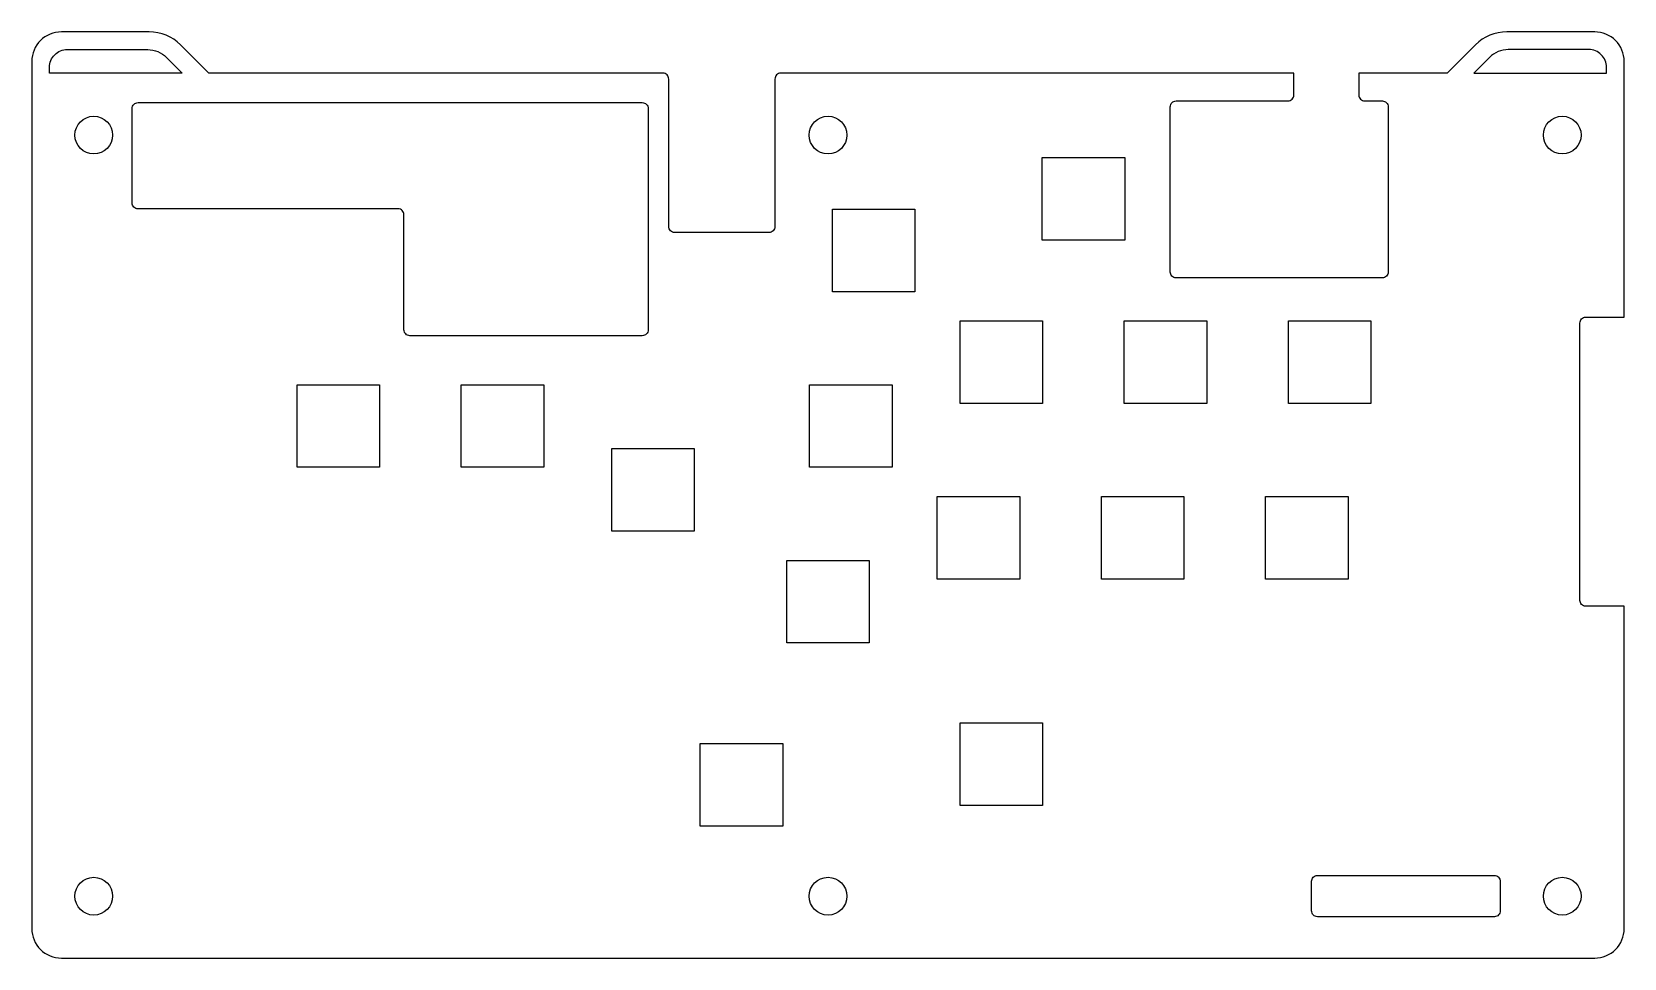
# Model space of a CAD drawing. Header units: millimetres. Extents: x 0 to 270, y 0 to 157.
import ezdxf

# ---------------------------------------------------------------- set-up
doc = ezdxf.new("R2010")
doc.units = ezdxf.units.MM
doc.layers.get('0').update_dxf_attribs({"linetype": 'CONTINUOUS'})

msp = doc.modelspace()

# ---------------------------------------------------------------- linework, layer by layer
for points in [[(5, 0), (265, 0, 0.414214), (270, 5), (270, 59.64), (263.5, 59.64, -0.414214), (262.5, 60.64), (262.5, 107.64, -0.414214), (263.5, 108.64), (270, 108.64), (270, 152, 0.414214), (265, 157), (250.11, 157, 0.198915), (244.8, 154.8), (240, 150), (225, 150), (225, 146.29, 0.414214), (226, 145.29), (229, 145.29, -0.414214), (230, 144.29), (230, 116.29, -0.414214), (229, 115.29), (194.03, 115.29, -0.414214), (193.03, 116.29), (193.03, 144.29, -0.414214), (194.03, 145.29), (213, 145.29, 0.414214), (214, 146.29), (214, 150), (127, 150, 0.414215), (126, 149), (126, 124, -0.414214), (125, 123), (109, 123, -0.414214), (108, 124), (108, 149, 0.414215), (107, 150), (30, 150), (25.2, 154.8, 0.198911), (19.89, 157), (5, 157, 0.414214), (0, 152), (0, 5, 0.414214)], [(25.5, 150), (3, 150), (3, 151, -0.414214), (6, 154), (19.64, 154, -0.198912), (22.82, 152.68)], [(244.5, 150), (267, 150), (267, 151, 0.414214), (264, 154), (250.36, 154, 0.198912), (247.18, 152.68)], [(18, 145), (103.5, 145, -0.414214), (104.5, 144), (104.5, 106.5, -0.414214), (103.5, 105.5), (64.1, 105.5, -0.414214), (63.1, 106.5), (63.1, 126, 0.414214), (62.1, 127), (18, 127, -0.414214), (17, 128), (17, 144, -0.414214)], [(218, 14.02), (248, 14.02, -0.414214), (249, 13.02), (249, 8.02, -0.414214), (248, 7.02), (218, 7.02, -0.414214), (217, 8.02), (217, 13.02, -0.414214)]]:
    msp.add_lwpolyline(points, format="xyb", close=True)
for points in [[(185.31, 121.69), (171.31, 121.69), (171.31, 135.69), (185.31, 135.69)], [(149.74, 112.96), (135.74, 112.96), (135.74, 126.96), (149.74, 126.96)], [(157.39, 108.02), (171.39, 108.02), (171.39, 94.02), (157.39, 94.02)], [(199.23, 94.02), (185.23, 94.02), (185.23, 108.02), (199.23, 108.02)], [(213.07, 94.02), (213.07, 108.02), (227.07, 108.02), (227.07, 94.02)], [(58.97, 83.19), (44.97, 83.19), (44.97, 97.19), (58.97, 97.19)], [(86.81, 83.19), (72.81, 83.19), (72.81, 97.19), (86.81, 97.19)], [(145.87, 97.19), (145.87, 83.19), (131.87, 83.19), (131.87, 97.19)], [(112.33, 72.36), (98.33, 72.36), (98.33, 86.36), (112.33, 86.36)], [(167.52, 64.25), (153.52, 64.25), (153.52, 78.25), (167.52, 78.25)], [(181.36, 78.25), (195.36, 78.25), (195.36, 64.25), (181.36, 64.25)], [(223.2, 64.25), (209.2, 64.25), (209.2, 78.25), (223.2, 78.25)], [(142, 53.42), (128, 53.42), (128, 67.42), (142, 67.42)], [(171.39, 25.86), (157.39, 25.86), (157.39, 39.86), (171.39, 39.86)], [(127.33, 22.36), (113.33, 22.36), (113.33, 36.36), (127.33, 36.36)]]:
    msp.add_lwpolyline(points, close=True)
for centre in [(10.5, 139.5), (135, 139.5), (259.5, 139.5), (10.5, 10.5), (135, 10.5), (259.5, 10.5)]:
    msp.add_circle(centre, 3.2)

doc.saveas('drawing.dxf')
